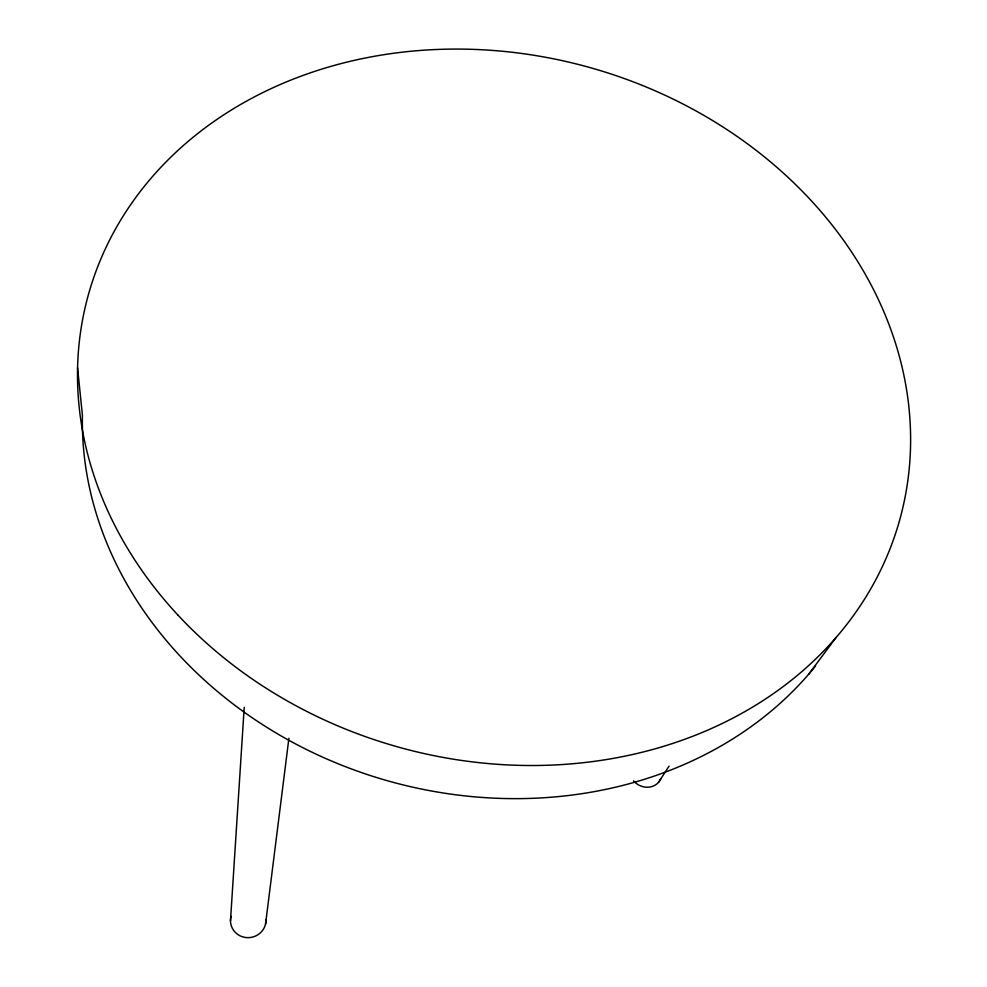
<?xml version="1.0" encoding="UTF-8"?>
<svg xmlns="http://www.w3.org/2000/svg" width="987" height="987" viewBox="0 0 987 987"><rect width="100%" height="100%" fill="white"/><g stroke="black" fill="none" stroke-linecap="round" stroke-linejoin="round"><path stroke-width="1.48" d="M230.477 920.883L244.221 707.321M265.528 924.19L288.907 738.239M658.514 782.37L669.05 766.146M808.575 674.368L836.051 637.528M77.566 367.843L82.427 415.441A403.646 343.155 15.4 0 0 363.475 773.253A403.646 343.155 15.4 0 0 815.57 665.991M266.021 919.699A17.803 17.272 -12.8 0 1 246.294 937.576A17.803 17.272 -12.8 0 1 231.007 916.38M660.673 779.064A16.742 15.101 33.3 0 1 633.543 780.853M178.018 615.172A420.993 353.001 15.4 0 0 887.091 556.002A420.993 353.001 15.4 0 0 417.032 50.707A420.993 353.001 15.4 0 0 178.018 615.172"/></g></svg>
